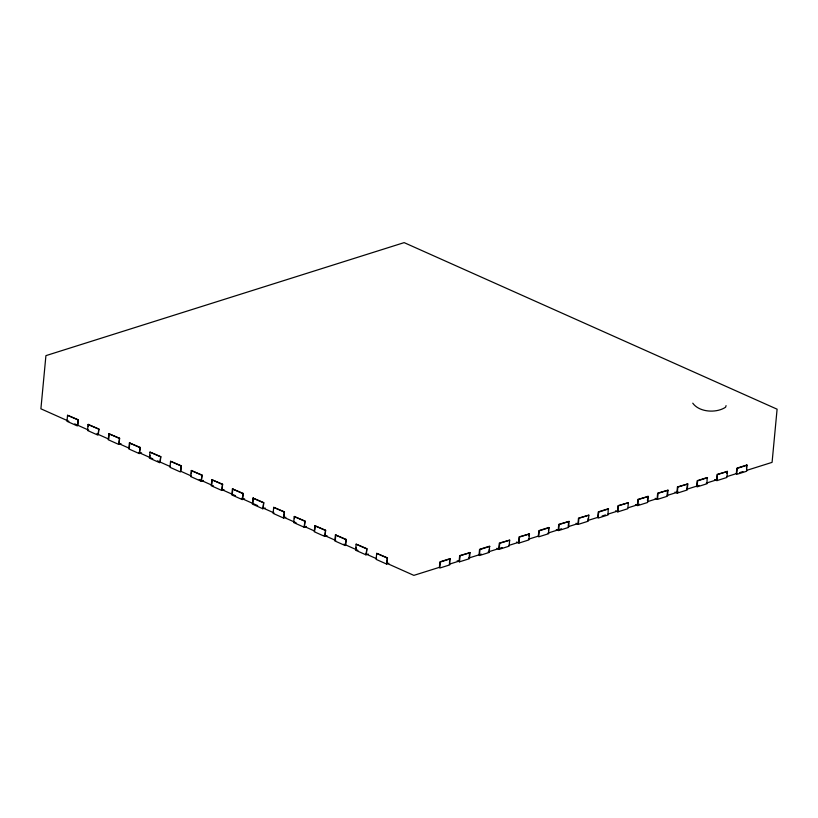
<?xml version="1.0" encoding="UTF-8"?>
<svg xmlns="http://www.w3.org/2000/svg" width="818" height="818" viewBox="0 0 818 818"><rect width="100%" height="100%" fill="white"/><g stroke="black" fill="none" stroke-linecap="round" stroke-linejoin="round"><path stroke-width="1.23" d="M78.313 419.787L67.546 415.288L66.984 421.311L77.342 425.933L78.313 419.787L77.792 425.278M98.866 428.969L88.109 424.47L87.546 430.493L97.904 435.115L98.866 428.969L98.354 434.46M88.303 426.536L88.508 424.348M119.07 443.714L119.592 438.223L108.835 433.724L108.262 439.747L118.62 444.368L121.013 443.622M108.712 439.092L109.234 433.601M118.62 444.368L119.592 438.223M139.633 452.896L140.154 447.405L129.397 442.906L128.825 448.929L139.183 453.561L141.575 452.804M129.275 448.274L129.796 442.783M139.183 453.561L140.154 447.405M160.757 456.608L149.991 452.109L149.428 458.131L159.786 462.753L160.757 456.608L160.236 462.098M149.878 457.477L150.083 455.278M181.31 465.79L170.553 461.291L169.991 467.313L180.349 471.945L181.31 465.79L180.798 471.28M201.514 480.534L202.036 475.043L191.279 470.544L190.706 476.567L201.064 481.199L203.457 480.442M191.361 473.714L191.678 470.422M201.064 481.199L202.036 475.043M222.077 489.716L222.598 484.225L211.842 479.726L211.269 485.749L221.627 490.381L224.02 489.624M211.821 483.99L212.23 479.604M221.627 490.381L222.598 484.225M242.649 498.908L243.171 493.418L232.404 488.919L231.842 494.941L242.2 499.563L244.592 498.816M232.292 494.276L232.803 488.786M242.2 499.563L243.171 493.418M263.212 508.09L263.723 502.6L252.966 498.101L252.404 504.123L262.762 508.745L265.144 507.998M252.854 503.469L253.365 497.968M262.762 508.745L263.723 502.6M283.928 517.344L284.449 511.853L273.693 507.354L273.12 513.377L283.478 517.999L285.871 517.252M283.478 517.999L284.449 511.853M304.49 526.526L305.012 521.035L294.255 516.536L293.682 522.559L304.04 527.181L306.433 526.434M294.439 518.602L294.654 516.403M304.04 527.181L305.012 521.035M325.094 535.729L325.605 530.238L314.848 525.739L314.286 531.761L324.644 536.383L327.026 535.637M314.838 530.003L315.247 525.606M324.644 536.383L325.605 530.238M346.167 539.42L335.411 534.921L334.848 540.943L345.206 545.565L346.167 539.42L345.656 544.911M335.288 540.289L335.809 534.788M366.372 554.164L366.893 548.673L356.137 544.175L355.564 550.197L365.922 554.819L368.315 554.072M356.014 549.543L356.219 547.344M365.922 554.819L366.893 548.673M386.934 563.346L387.456 557.856L376.699 553.357L376.127 559.379L386.485 564.001L388.877 563.254M386.485 564.001L387.456 557.856M450.268 558.888L440.319 562.027L439.757 568.05L449.706 564.911L449.859 558.704L439.91 561.843L439.389 567.334L413.857 575.371L387.047 563.398M449.44 563.101L449.859 558.704M459.133 561.107L459.655 555.616L470.023 552.661L469.45 558.684L459.501 561.823L457.19 560.79M459.501 561.823L460.074 555.8L470.023 552.661M469.092 557.968L469.604 552.477M479.041 554.829L479.553 549.338L489.512 546.199L489.348 552.406L479.399 555.545L479.972 549.522L489.921 546.383M488.99 551.69L489.195 549.491M498.786 548.602L499.307 543.101L509.675 540.156L509.103 546.179L499.154 549.318L496.843 548.285M499.154 549.318L499.716 543.295L509.675 540.156M518.571 542.354L519.093 536.864L529.461 533.909L528.888 539.931L518.939 543.07L516.628 542.037M518.939 543.07L519.512 537.048L529.461 533.909M528.837 535.923L529.041 533.725M538.326 536.127L538.847 530.637L548.796 527.498L548.643 533.704L538.684 536.843L539.256 530.821L549.205 527.682M548.479 530.79L548.796 527.498M558.224 529.849L558.745 524.358L569.113 521.403L568.541 527.426L558.592 530.565L556.281 529.532M558.592 530.565L559.154 524.543L569.113 521.403M568.173 526.71L568.49 523.418M577.978 523.622L578.49 518.121L588.858 515.166L588.285 521.199L578.336 524.338L576.025 523.305M578.336 524.338L578.909 518.305L588.858 515.166M587.927 520.483L588.132 518.285M608.612 508.939L598.664 512.078L598.101 518.101L608.05 514.962L608.203 508.755L598.255 511.894L597.733 517.385L588.091 520.401M617.478 511.158L617.999 505.657L628.367 502.712L627.795 508.735L617.846 511.874L615.535 510.841M617.846 511.874L618.418 505.851L628.367 502.712M637.386 504.88L637.897 499.379L648.265 496.434L647.692 502.456L637.743 505.596L635.433 504.563M637.743 505.596L638.316 499.573L648.265 496.434M647.437 500.636L647.856 496.24M657.13 498.643L657.652 493.152L668.02 490.197L667.447 496.219L657.498 499.358L655.187 498.336M657.498 499.358L658.061 493.336L668.02 490.197M667.079 495.504L667.498 491.117M676.915 492.405L677.437 486.914L687.805 483.959L687.232 489.982L677.284 493.121L674.973 492.088M677.284 493.121L677.856 487.099L687.805 483.959M686.864 489.266L687.386 483.775M696.67 486.178L697.192 480.677L707.141 477.538L706.987 483.755L697.028 486.894L697.601 480.872L707.55 477.732M716.568 479.9L717.089 474.399L727.458 471.454L726.885 477.477L716.936 480.616L714.625 479.583M716.936 480.616L717.498 474.593L727.458 471.454M726.834 473.458L727.038 471.26M736.312 473.663L736.834 468.172L746.783 465.033L746.63 471.24L736.681 474.379L737.253 468.356L747.202 465.217M746.476 468.325L746.783 465.033M726.067 405.626L725.586 407.231C716.404 413.335 699.41 412.425 692.754 403.182M449.184 564.226L458.939 561.148M468.683 558.07L481.25 554.134M488.182 551.925L502.109 547.549M508.888 545.391L518.643 542.314M528.387 539.236L538.132 536.168M547.886 533.091L561.537 528.806M568.592 526.557L578.346 523.479M602.15 515.984L605.473 514.941M607.59 514.256L618.551 510.79M628.296 507.722L639.267 504.256M647.795 501.567L657.539 498.499M667.294 495.422L678.255 491.966M686.783 489.266L698.971 485.422M706.282 483.121L717.243 479.665M726.987 476.587L736.742 473.51M739.636 472.62L742.948 471.577M746.486 470.432L772.08 462.364L777.1 409.194L404.143 242.629L45.92 355.636L40.9 408.806L68.876 421.29M67.546 415.288L77.915 419.91M88.109 424.47L98.477 429.092M108.835 433.724L119.193 438.346M129.397 442.906L139.755 447.528M149.991 452.109L160.359 456.73M170.553 461.291L180.911 465.912M191.279 470.544L201.637 475.166M211.842 479.726L222.199 484.348M232.404 488.919L242.772 493.54M252.966 498.101L263.335 502.722M273.693 507.354L284.05 511.976M294.255 516.536L304.613 521.158M314.848 525.739L325.216 530.361M335.411 534.921L345.769 539.543M356.137 544.175L366.495 548.796M376.699 553.357L387.057 557.978M74.704 423.898L88.681 430.145M96.841 433.785L108.497 438.99M118.988 443.673L129.479 448.356M138.804 452.528L152.782 458.775M157.445 460.851L170.267 466.577M180.758 471.26L191.248 475.953M199.214 479.512L213.396 485.841M221.545 489.481L235.533 495.728M241.361 498.336L257.68 505.616M263.508 508.223L273.999 512.906M283.325 517.068L296.136 522.794M304.296 526.444L314.787 531.127M324.112 535.289L335.769 540.494M343.928 544.134L357.916 550.381M366.065 554.031L376.556 558.714"/></g></svg>
